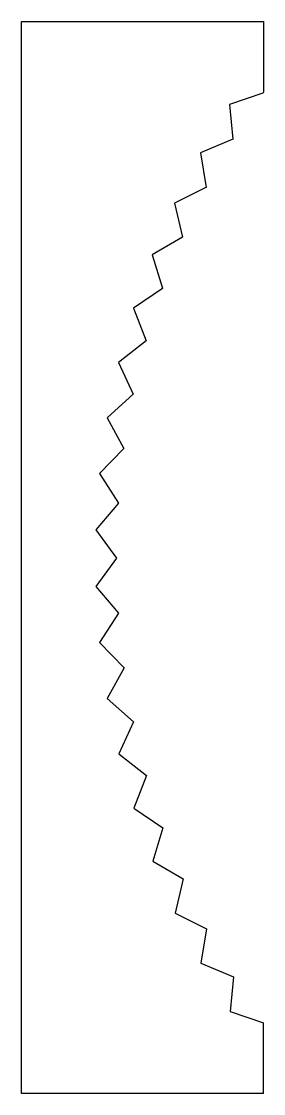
# Model space of a CAD drawing. Extents: x -381 to -279, y -225 to 225.
import ezdxf

# ---------------------------------------------------------------- set-up
doc = ezdxf.new("R2010")
doc.units = 0
doc.layers.get('0').update_dxf_attribs({"linetype": 'continuous'})

# ---------------------------------------------------------------- blocks, each defined once
blk = doc.blocks.new('SHAPE2DVIEW')
at = {"color": 0}
for p, q in [((-381, -225.3), (-381, 225.3)), ((-381, 225.3), (-279.4, 225.3)), ((-279.4, 225.3), (-279.4, 195.64)), ((-279.75, 195.14), (-293.7, 190.42)), ((-293.7, 190.42), (-292.31, 175.76)), ((-292.32, 175.75), (-305.92, 170.1)), ((-305.92, 170.1), (-303.54, 155.57)), ((-303.55, 155.55), (-316.73, 148.99)), ((-316.73, 148.99), (-313.38, 134.66)), ((-313.38, 134.64), (-326.09, 127.21)), ((-326.09, 127.21), (-321.78, 113.13)), ((-321.78, 113.12), (-333.96, 104.84)), ((-333.96, 104.84), (-328.7, 91.08)), ((-328.7, 91.07), (-340.29, 81.98)), ((-340.29, 81.98), (-334.11, 68.62)), ((-334.11, 68.61), (-345.06, 58.76)), ((-345.06, 58.76), (-337.99, 45.84)), ((-337.99, 45.83), (-348.25, 35.26)), ((-348.25, 35.26), (-340.32, 22.85)), ((-340.32, 22.84), (-349.83, 11.6)), ((-349.83, 11.6), (-341.08, -0.25)), ((-341.08, -0.26), (-349.82, -12.12)), ((-349.82, -12.12), (-340.28, -23.34)), ((-340.28, -23.35), (-348.19, -35.77)), ((-348.19, -35.77), (-337.92, -46.33)), ((-337.92, -46.34), (-344.97, -59.27)), ((-344.97, -59.27), (-334.01, -69.1)), ((-334.01, -69.11), (-340.17, -82.49)), ((-340.17, -82.49), (-328.57, -91.56)), ((-328.56, -91.57), (-333.8, -105.33)), ((-333.8, -105.33), (-321.61, -113.59)), ((-321.61, -113.61), (-325.9, -127.69)), ((-325.9, -127.69), (-313.18, -135.11)), ((-313.18, -135.12), (-316.51, -149.46)), ((-316.51, -149.46), (-303.32, -156)), ((-303.31, -156.01), (-305.66, -170.55)), ((-305.66, -170.55), (-292.06, -176.18)), ((-292.05, -176.19), (-293.42, -190.85)), ((-293.42, -190.85), (-279.46, -195.55)), ((-279.4, -225.3), (-279.4, -195.64)), ((-279.4, -225.3), (-381, -225.3))]:
    blk.add_line(p, q, dxfattribs=at)
for start, end in [(145, 145.1023), (148.9825, 148.9846), (152.8648, 152.867), (156.7472, 156.7493), (160.6295, 160.6317), (164.5119, 164.514), (168.3942, 168.3964), (172.2766, 172.2788), (176.1589, 176.1611), (-179.9587, -179.9565), (-176.0764, -176.0742), (-172.194, -172.1918), (-168.3117, -168.3095), (-164.4293, -164.4271), (-160.547, -160.5448), (-156.6646, -156.6624), (-152.7822, -152.7801), (-148.8999, -148.8977), (-145.0175, -145)]:
    blk.add_arc((0, 0), 341.08, start, end, dxfattribs=at)

msp = doc.modelspace()

# ---------------------------------------------------------------- block references
at = {"color": 0}
msp.add_blockref('SHAPE2DVIEW', (0, 0), dxfattribs=at)

doc.saveas('drawing.dxf')
